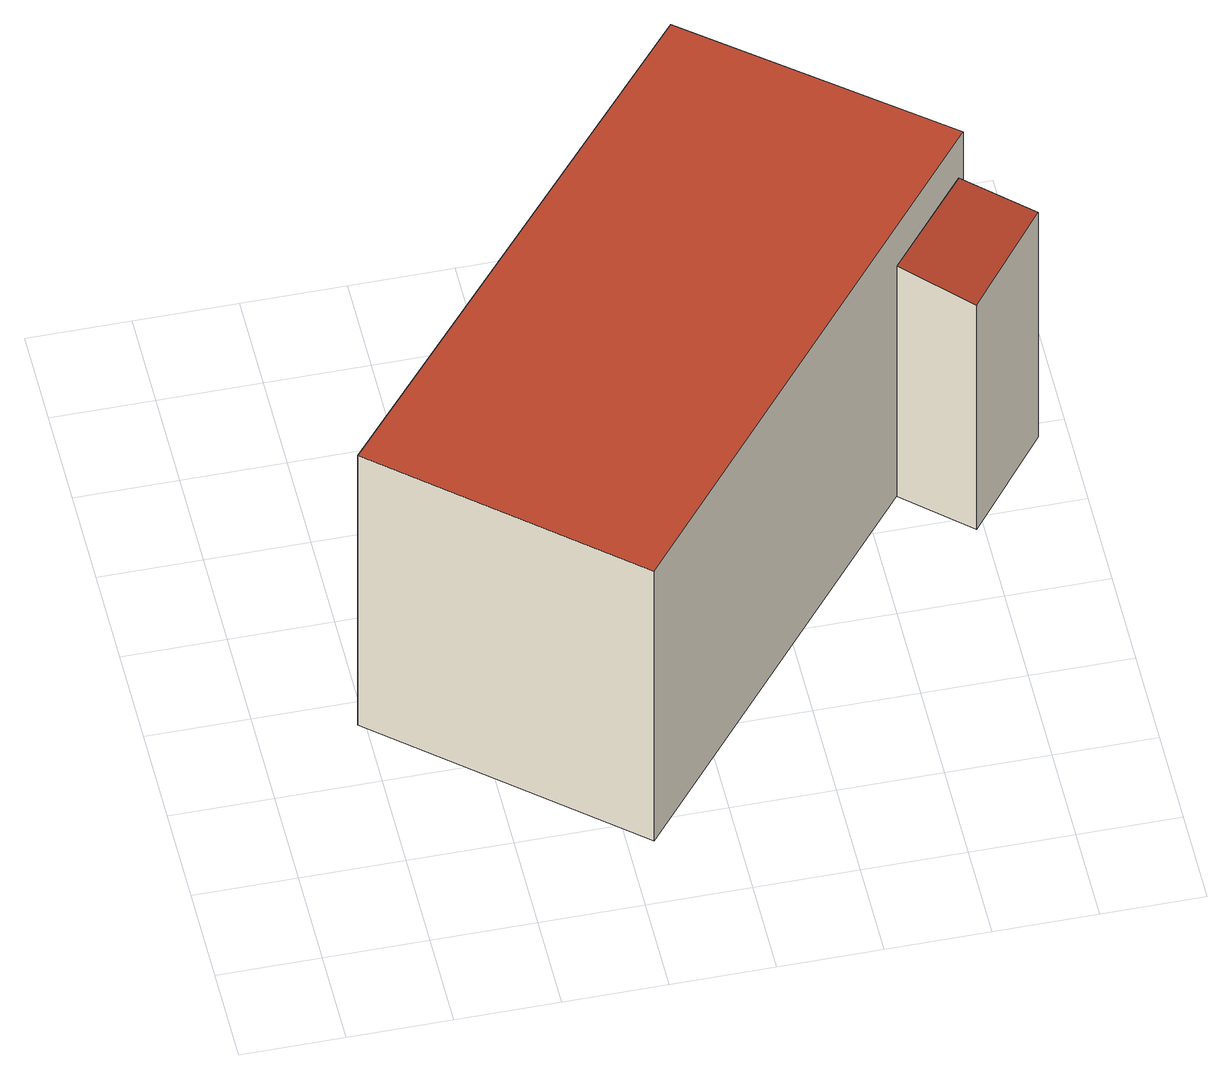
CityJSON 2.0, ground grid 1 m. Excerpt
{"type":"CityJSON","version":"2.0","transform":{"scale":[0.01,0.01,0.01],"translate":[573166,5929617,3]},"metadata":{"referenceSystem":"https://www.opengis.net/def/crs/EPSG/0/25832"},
"CityObjects":{
"building1":{"type":"Building","attributes":{"Grundfläche 2D":"18.155125","Grundhöhe NN":"3.550"},"geometry":[{"type":"Solid","lod":"3","boundaries":[[[[0,1,2,3]],[[1,0,4,5]],[[2,1,5,6]],[[3,2,6,7]],[[0,3,7,4]],[[5,4,7,6]]]],"semantics":{"surfaces":[{"type":"RoofSurface"},{"type":"WallSurface"},{"type":"GroundSurface"}],"values":[[0,1,1,1,1,2]]}}]},
"building2":{"type":"Building","attributes":{"Grundfläche 2D":"1.010510","Grundhöhe NN":"3.549"},"geometry":[{"type":"Solid","lod":"3","boundaries":[[[[8,9,10,11]],[[12,13,11,10]],[[13,14,8,11]],[[14,15,9,8]],[[15,12,10,9]],[[15,14,13,12]]]],"semantics":{"surfaces":[{"type":"RoofSurface"},{"type":"WallSurface"},{"type":"GroundSurface"}],"values":[[0,1,1,1,1,2]]}}]}
},
"vertices":[
[325,75,418],[715,541,418],[484,727,418],[93,272,418],[325,75,55],[715,541,55],[484,727,55],[93,272,55],
[772,484,357],[709,533,366],[631,440,366],[693,385,357],[631,440,55],[693,385,55],[772,484,55],[709,533,55]
]}
